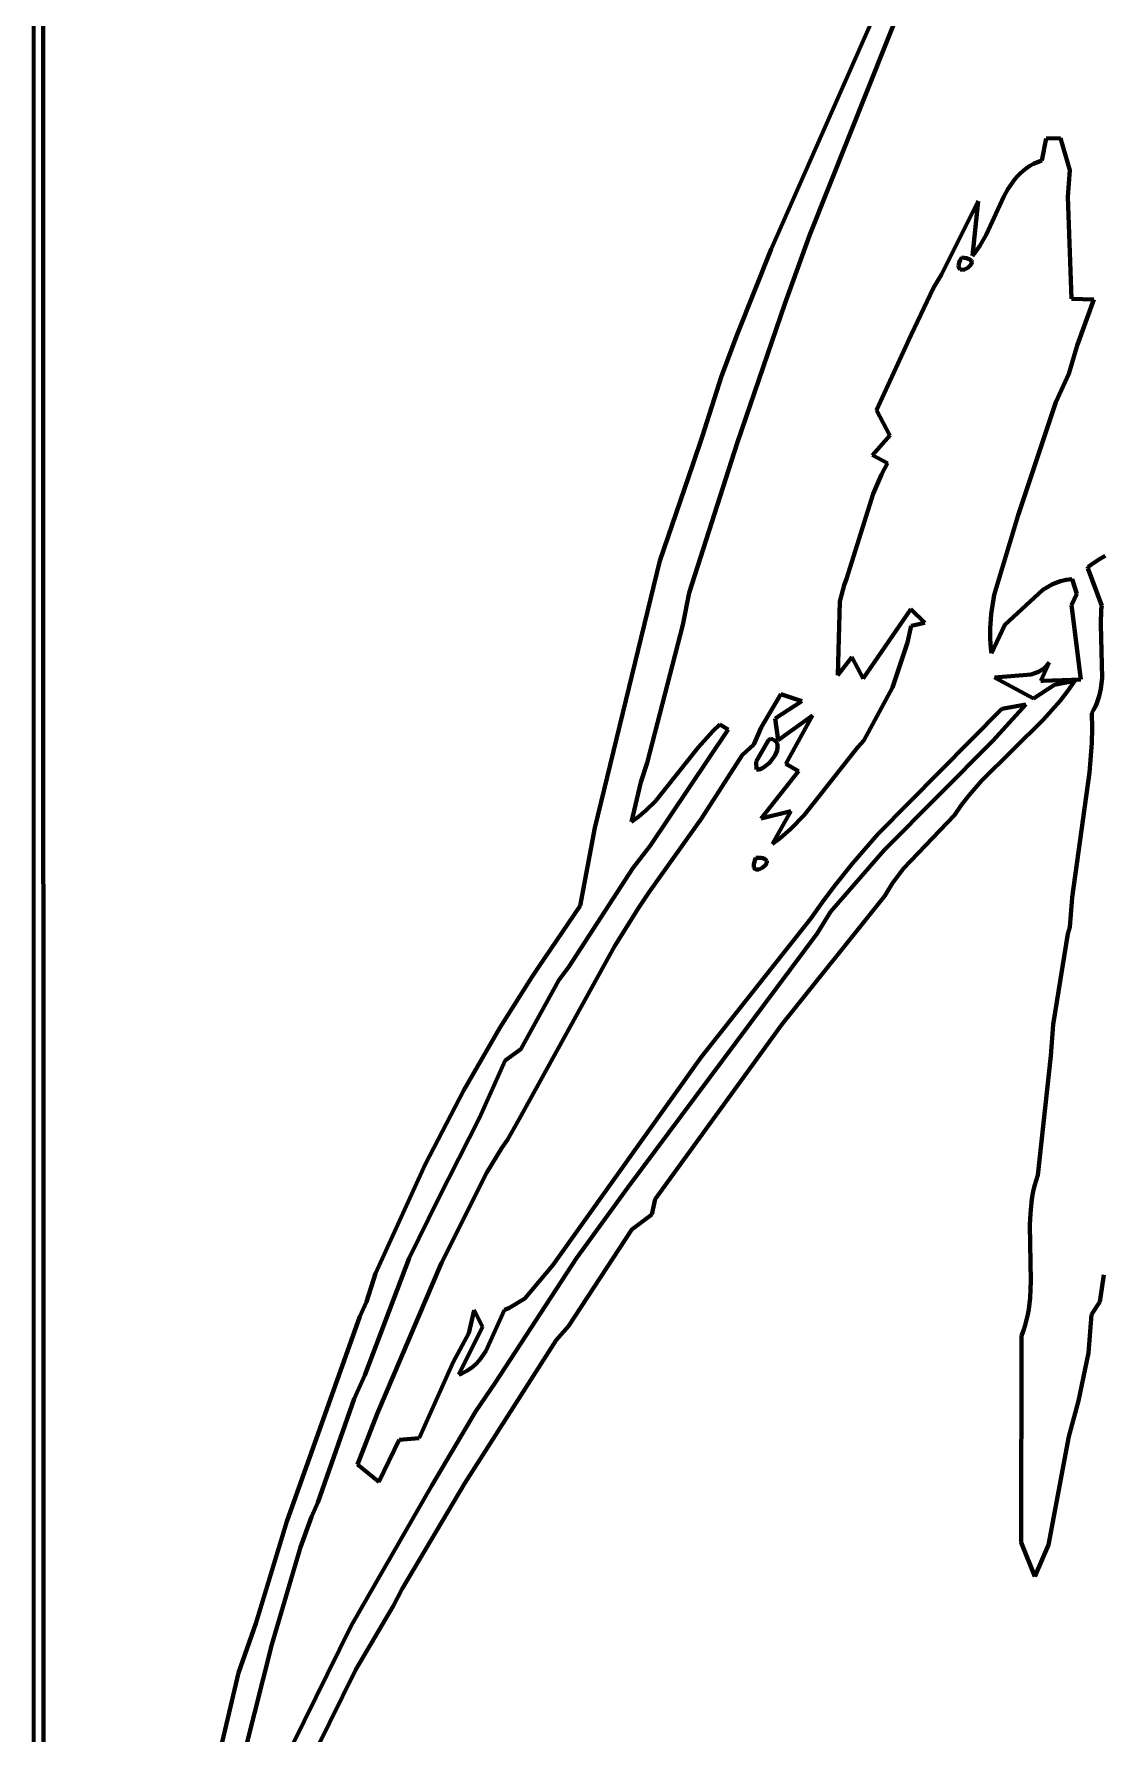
# Model space of a CAD drawing. Header units: millimetres. Extents: x 0 to 7.9, y 0 to 11.
# Drawn here: x 0 to 1.666, y 2.075 to 4.724 of the extents above; entities that cross this region are included whole.
import ezdxf

# ---------------------------------------------------------------- set-up
doc = ezdxf.new("R2010")
doc.units = ezdxf.units.MM
doc.layers.add('color#020202ff', color=7, linetype='CONTINUOUS', lineweight=100)
doc.layers.add('color#ffffffff', color=7, linetype='CONTINUOUS', lineweight=100)

msp = doc.modelspace()

# ---------------------------------------------------------------- linework, layer by layer
at = {"layer": 'color#020202ff'}
for p, q in [((0, 0), (0, 11.0278)), ((0.0134, 11.0278), (0.0151, 0.0128)), ((1.365, 4.8018), (1.2086, 4.41)), ((1.1488, 4.3888), (1.3159, 4.7662)), ((1.5708, 4.5266), (1.5775, 4.5612)), ((1.5775, 4.5612), (1.6, 4.5615)), ((1.6, 4.5615), (1.6145, 4.5116)), ((1.5329, 4.5021), (1.5373, 4.5066)), ((1.5373, 4.5066), (1.542, 4.5108)), ((1.542, 4.5108), (1.547, 4.5146)), ((1.547, 4.5146), (1.5523, 4.5182)), ((1.5523, 4.5182), (1.5581, 4.5214)), ((1.5581, 4.5214), (1.5642, 4.5242)), ((1.5642, 4.5242), (1.5708, 4.5266)), ((1.6145, 4.5116), (1.6116, 4.4702)), ((1.5117, 4.4706), (1.518, 4.4819)), ((1.518, 4.4819), (1.525, 4.4924)), ((1.525, 4.4924), (1.5288, 4.4974)), ((1.5288, 4.4974), (1.5329, 4.5021)), ((1.4143, 4.3492), (1.4714, 4.4633)), ((1.4714, 4.4633), (1.4626, 4.3783)), ((1.4839, 4.4107), (1.5117, 4.4706)), ((1.6116, 4.4702), (1.6172, 4.3112)), ((1.2086, 4.41), (1.1705, 4.3033)), ((1.4742, 4.3937), (1.4839, 4.4107)), ((1.0959, 4.2558), (1.1488, 4.3888)), ((1.4435, 4.3714), (1.4422, 4.3679)), ((1.4454, 4.3754), (1.4435, 4.3714)), ((1.4497, 4.375), (1.4454, 4.3754)), ((1.4533, 4.3744), (1.4497, 4.375)), ((1.4561, 4.3737), (1.4533, 4.3744)), ((1.4584, 4.3727), (1.4561, 4.3737)), ((1.46, 4.3716), (1.4584, 4.3727)), ((1.461, 4.3703), (1.46, 4.3716)), ((1.4616, 4.369), (1.461, 4.3703)), ((1.4626, 4.3783), (1.4667, 4.3832)), ((1.4667, 4.3832), (1.4742, 4.3937)), ((1.4019, 4.3282), (1.4143, 4.3492)), ((1.4415, 4.365), (1.4412, 4.3626)), ((1.4412, 4.3626), (1.4413, 4.3606)), ((1.4413, 4.3606), (1.4418, 4.359)), ((1.4422, 4.3679), (1.4415, 4.365)), ((1.4418, 4.359), (1.4427, 4.3579)), ((1.4427, 4.3579), (1.4438, 4.3571)), ((1.4438, 4.3571), (1.4452, 4.3567)), ((1.4452, 4.3567), (1.4467, 4.3565)), ((1.4467, 4.3565), (1.4502, 4.3571)), ((1.4502, 4.3571), (1.4555, 4.3596)), ((1.4555, 4.3596), (1.4598, 4.3634)), ((1.4598, 4.3634), (1.4614, 4.3662)), ((1.4614, 4.3662), (1.4617, 4.3676)), ((1.4617, 4.3676), (1.4616, 4.369)), ((1.3673, 4.2552), (1.4019, 4.3282)), ((1.1705, 4.3033), (1.0959, 4.0864)), ((1.6172, 4.3112), (1.6517, 4.31)), ((1.6517, 4.31), (1.6258, 4.2387)), ((1.0717, 4.1908), (1.0959, 4.2558)), ((1.3134, 4.1378), (1.3673, 4.2552)), ((1.6258, 4.2387), (1.613, 4.1945)), ((1.0417, 4.0964), (1.0717, 4.1908)), ((1.613, 4.1945), (1.5928, 4.1504)), ((1.3339, 4.0981), (1.3134, 4.1378)), ((1.5928, 4.1504), (1.5341, 3.9741)), ((1.0959, 4.0864), (1.0214, 3.8534)), ((1.0268, 4.0531), (1.0417, 4.0964)), ((1.307, 4.0674), (1.3339, 4.0981)), ((0.9755, 3.9029), (1.0268, 4.0531)), ((1.3305, 4.0552), (1.307, 4.0674)), ((1.321, 4.0377), (1.3305, 4.0552)), ((1.3081, 4.0074), (1.321, 4.0377)), ((1.2666, 3.8751), (1.3081, 4.0074)), ((1.5341, 3.9741), (1.4964, 3.85)), ((0.874, 3.4873), (0.9755, 3.9029)), ((1.6428, 3.8915), (1.643, 3.8938)), ((1.643, 3.8938), (1.6518, 3.9)), ((1.6518, 3.9), (1.6607, 3.9056)), ((1.6607, 3.9056), (1.6698, 3.9109)), ((1.2628, 3.8652), (1.2666, 3.8751)), ((1.5875, 3.8665), (1.6, 3.8712)), ((1.6, 3.8712), (1.6088, 3.8734)), ((1.6088, 3.8734), (1.6181, 3.8746)), ((1.6181, 3.8746), (1.6252, 3.8517)), ((1.6642, 3.8328), (1.6428, 3.8915)), ((1.0214, 3.8534), (1.0113, 3.8033)), ((1.2562, 3.8399), (1.2628, 3.8652)), ((1.4964, 3.85), (1.4917, 3.8201)), ((1.5132, 3.8033), (1.5722, 3.858)), ((1.5722, 3.858), (1.5875, 3.8665)), ((1.6252, 3.8517), (1.6169, 3.8341)), ((1.2528, 3.7248), (1.2562, 3.8399)), ((1.3666, 3.8275), (1.2923, 3.7198)), ((1.3886, 3.8065), (1.3666, 3.8275)), ((1.4917, 3.8201), (1.4902, 3.7974)), ((1.6169, 3.8341), (1.6319, 3.7179)), ((1.6627, 3.8038), (1.6635, 3.8271)), ((1.6635, 3.8271), (1.6642, 3.8328)), ((1.0113, 3.8033), (0.9559, 3.5884)), ((1.3616, 3.7757), (1.3673, 3.802)), ((1.3673, 3.802), (1.3886, 3.8065)), ((1.4902, 3.7974), (1.4903, 3.7822)), ((1.4924, 3.7592), (1.5132, 3.8033)), ((1.6649, 3.7207), (1.6627, 3.8038)), ((1.3379, 3.7058), (1.3616, 3.7757)), ((1.4903, 3.7822), (1.4915, 3.7669)), ((1.4915, 3.7669), (1.4924, 3.7592)), ((1.2747, 3.753), (1.2528, 3.7248)), ((1.2923, 3.7198), (1.2747, 3.753)), ((1.5733, 3.7349), (1.5655, 3.7301)), ((1.5695, 3.716), (1.5824, 3.7444)), ((1.5781, 3.7392), (1.5733, 3.7349)), ((1.5824, 3.7444), (1.5781, 3.7392)), ((1.5541, 3.7259), (1.4973, 3.7214)), ((1.4973, 3.7214), (1.5577, 3.6887)), ((1.5655, 3.7301), (1.5541, 3.7259)), ((1.5577, 3.6887), (1.5906, 3.7101)), ((1.573, 3.7161), (1.5695, 3.716)), ((1.6319, 3.7179), (1.573, 3.7161)), ((1.5906, 3.7101), (1.6224, 3.7162)), ((1.6224, 3.7162), (1.6112, 3.7003)), ((1.6628, 3.7035), (1.6649, 3.7207)), ((1.1335, 3.6433), (1.1642, 3.6954)), ((1.1968, 3.6843), (1.155, 3.6575)), ((1.1642, 3.6954), (1.1968, 3.6843)), ((1.2932, 3.6232), (1.3379, 3.7058)), ((1.5992, 3.685), (1.5733, 3.6561)), ((1.6112, 3.7003), (1.5992, 3.685)), ((1.6543, 3.6762), (1.6566, 3.6815)), ((1.6566, 3.6815), (1.6602, 3.6924)), ((1.6602, 3.6924), (1.6628, 3.7035)), ((1.155, 3.6575), (1.1597, 3.6238)), ((1.1597, 3.6238), (1.2132, 3.6619)), ((1.2132, 3.6619), (1.1718, 3.5869)), ((1.5086, 3.6724), (1.3153, 3.4771)), ((1.5733, 3.6561), (1.4767, 3.5601)), ((1.4944, 3.6226), (1.5459, 3.679)), ((1.5459, 3.679), (1.5086, 3.6724)), ((1.6487, 3.6658), (1.6516, 3.671)), ((1.6491, 3.6426), (1.6487, 3.6658)), ((1.6516, 3.671), (1.6543, 3.6762)), ((1.0818, 3.6404), (0.9602, 3.4589)), ((1.035, 3.612), (1.0588, 3.6383)), ((1.0588, 3.6383), (1.0692, 3.648)), ((1.0692, 3.648), (1.0818, 3.6404)), ((1.1219, 3.617), (1.1335, 3.6433)), ((1.6486, 3.6194), (1.6491, 3.6426)), ((0.9687, 3.5288), (1.035, 3.612)), ((1.104, 3.6001), (1.1219, 3.617)), ((1.145, 3.6236), (1.1254, 3.5906)), ((1.1477, 3.6259), (1.145, 3.6236)), ((1.1504, 3.6253), (1.1477, 3.6259)), ((1.1527, 3.6244), (1.1504, 3.6253)), ((1.1546, 3.6232), (1.1527, 3.6244)), ((1.1561, 3.6218), (1.1546, 3.6232)), ((1.1552, 3.6005), (1.1581, 3.6078)), ((1.1573, 3.6203), (1.1561, 3.6218)), ((1.1581, 3.6185), (1.1573, 3.6203)), ((1.1587, 3.6166), (1.1581, 3.6185)), ((1.1581, 3.6078), (1.1589, 3.6124)), ((1.1589, 3.6124), (1.1587, 3.6166)), ((1.2004, 3.5067), (1.2834, 3.6121)), ((1.2834, 3.6121), (1.2932, 3.6232)), ((1.3253, 3.4521), (1.4944, 3.6226)), ((1.6453, 3.5733), (1.6486, 3.6194)), ((0.9559, 3.5884), (0.9458, 3.5583)), ((1.0404, 3.5018), (1.104, 3.6001)), ((1.1254, 3.5906), (1.1263, 3.5778)), ((1.1263, 3.5778), (1.1283, 3.5778)), ((1.1283, 3.5778), (1.1303, 3.578)), ((1.1303, 3.578), (1.1346, 3.5794)), ((1.1346, 3.5794), (1.1388, 3.5819)), ((1.1388, 3.5819), (1.147, 3.589)), ((1.147, 3.589), (1.1552, 3.6005)), ((1.1718, 3.5869), (1.1918, 3.5754)), ((0.9458, 3.5583), (0.9314, 3.4966)), ((1.1918, 3.5754), (1.1333, 3.5018)), ((1.4767, 3.5601), (1.4576, 3.5382)), ((1.6184, 3.3784), (1.6453, 3.5733)), ((0.9537, 3.514), (0.9687, 3.5288)), ((1.4458, 3.5228), (1.4347, 3.5067)), ((1.4576, 3.5382), (1.4458, 3.5228)), ((0.9314, 3.4966), (0.9429, 3.5049)), ((0.9429, 3.5049), (0.9537, 3.514)), ((0.9585, 3.3861), (1.0404, 3.5018)), ((1.1333, 3.5018), (1.1799, 3.5129)), ((1.1799, 3.5129), (1.1509, 3.4621)), ((1.1798, 3.4855), (1.2004, 3.5067)), ((1.4347, 3.5067), (1.3555, 3.4236)), ((0.8511, 3.3657), (0.874, 3.4873)), ((1.1509, 3.4621), (1.1629, 3.4709)), ((1.1629, 3.4709), (1.1798, 3.4855)), ((1.3153, 3.4771), (1.2753, 3.4311)), ((0.9602, 3.4589), (0.9333, 3.4244)), ((1.2417, 3.3564), (1.3253, 3.4521)), ((0.9333, 3.4244), (0.8337, 3.2706)), ((1.1224, 3.4326), (1.1219, 3.4297)), ((1.1219, 3.4297), (1.1219, 3.4273)), ((1.1219, 3.4273), (1.1222, 3.4254)), ((1.1222, 3.4254), (1.1229, 3.4239)), ((1.1234, 3.4361), (1.1224, 3.4326)), ((1.1229, 3.4239), (1.1238, 3.4229)), ((1.125, 3.4402), (1.1234, 3.4361)), ((1.1238, 3.4229), (1.1251, 3.4222)), ((1.1294, 3.4403), (1.125, 3.4402)), ((1.1251, 3.4222), (1.1265, 3.4219)), ((1.1265, 3.4219), (1.1281, 3.422)), ((1.1281, 3.422), (1.1298, 3.4223)), ((1.1331, 3.4401), (1.1294, 3.4403)), ((1.1298, 3.4223), (1.1351, 3.4247)), ((1.1361, 3.4396), (1.1331, 3.4401)), ((1.1351, 3.4247), (1.1396, 3.4285)), ((1.1385, 3.4389), (1.1361, 3.4396)), ((1.1402, 3.4379), (1.1385, 3.4389)), ((1.1396, 3.4285), (1.1416, 3.4314)), ((1.1414, 3.4368), (1.1402, 3.4379)), ((1.1421, 3.4356), (1.1414, 3.4368)), ((1.1416, 3.4314), (1.1422, 3.4328)), ((1.1424, 3.4343), (1.1421, 3.4356)), ((1.1422, 3.4328), (1.1424, 3.4343)), ((1.2753, 3.4311), (1.2467, 3.3953)), ((1.3555, 3.4236), (1.338, 3.401)), ((1.2467, 3.3953), (1.2284, 3.3709)), ((1.338, 3.401), (1.3291, 3.3862)), ((0.7861, 3.2698), (0.8511, 3.3657)), ((0.9427, 3.3629), (0.9585, 3.3861)), ((1.3264, 3.381), (1.1658, 3.1807)), ((1.2284, 3.3709), (1.2108, 3.3458)), ((1.3291, 3.3862), (1.3264, 3.381)), ((1.6147, 3.3322), (1.6184, 3.3784)), ((0.9055, 3.3034), (0.9427, 3.3629)), ((1.2108, 3.3458), (1.04, 3.1298)), ((1.2209, 3.3222), (1.2417, 3.3564)), ((0.9256, 2.927), (1.2209, 3.3222)), ((1.5886, 3.1809), (1.6112, 3.3221)), ((1.6112, 3.3221), (1.6147, 3.3322)), ((0.756, 3.0333), (0.9055, 3.3034)), ((0.7758, 3.2543), (0.7861, 3.2698)), ((0.8337, 3.2706), (0.818, 3.2496)), ((0.7259, 3.1755), (0.7758, 3.2543)), ((0.818, 3.2496), (0.7587, 3.142)), ((1.1658, 3.1807), (0.9683, 2.9085)), ((1.5847, 3.1321), (1.5886, 3.1809)), ((0.6701, 3.0786), (0.7259, 3.1755)), ((0.7587, 3.142), (0.7345, 3.1245)), ((1.04, 3.1298), (0.8088, 2.806)), ((1.5646, 2.9461), (1.5847, 3.1321)), ((0.7345, 3.1245), (0.6942, 3.0355)), ((0.6099, 2.9626), (0.6701, 3.0786)), ((0.6942, 3.0355), (0.6299, 2.9085)), ((0.738, 3.0009), (0.756, 3.0333)), ((0.7292, 2.9887), (0.738, 3.0009)), ((0.7059, 2.9503), (0.7292, 2.9887)), ((0.5324, 2.793), (0.6099, 2.9626)), ((0.6354, 2.8095), (0.7059, 2.9503)), ((1.5618, 2.9377), (1.5646, 2.9461)), ((0.8458, 2.8165), (0.9256, 2.927)), ((1.5559, 2.9121), (1.5575, 2.9207)), ((1.5575, 2.9207), (1.5595, 2.9292)), ((1.5595, 2.9292), (1.5618, 2.9377)), ((0.6299, 2.9085), (0.5848, 2.8165)), ((0.9683, 2.9085), (0.9631, 2.8847)), ((1.553, 2.8861), (1.5546, 2.9035)), ((1.5546, 2.9035), (1.5559, 2.9121)), ((0.9319, 2.8615), (0.8331, 2.7105)), ((0.9631, 2.8847), (0.9319, 2.8615)), ((1.5523, 2.8686), (1.553, 2.8861)), ((1.5537, 2.7806), (1.5523, 2.8686)), ((0.5848, 2.8165), (0.5158, 2.6345)), ((0.5349, 2.5742), (0.6354, 2.8095)), ((0.7189, 2.6225), (0.8458, 2.8165)), ((0.5183, 2.7488), (0.5324, 2.793)), ((0.8088, 2.806), (0.7649, 2.7538)), ((1.6676, 2.7907), (1.6643, 2.7696)), ((1.5505, 2.7374), (1.5525, 2.7546)), ((1.5525, 2.7546), (1.5537, 2.7806)), ((1.6643, 2.7696), (1.6614, 2.7485)), ((0.508, 2.7258), (0.5183, 2.7488)), ((0.6861, 2.7358), (0.678, 2.6997)), ((0.6989, 2.7097), (0.6861, 2.7358)), ((0.7334, 2.7363), (0.7041, 2.672)), ((0.7403, 2.739), (0.7334, 2.7363)), ((0.7649, 2.7538), (0.7403, 2.739)), ((1.5471, 2.7205), (1.549, 2.729)), ((1.549, 2.729), (1.5505, 2.7374)), ((1.6483, 2.7289), (1.6435, 2.6692)), ((1.6614, 2.7485), (1.6483, 2.7289)), ((0.3939, 2.4064), (0.508, 2.7258)), ((0.6622, 2.6355), (0.6989, 2.7097)), ((0.8331, 2.7105), (0.8138, 2.6891)), ((1.5391, 2.6957), (1.5422, 2.7039)), ((1.5422, 2.7039), (1.5449, 2.7122)), ((1.5449, 2.7122), (1.5471, 2.7205)), ((0.678, 2.6997), (0.6536, 2.6544)), ((0.8138, 2.6891), (0.6716, 2.466)), ((1.5387, 2.3737), (1.5391, 2.6957)), ((0.6536, 2.6544), (0.6006, 2.5362)), ((0.6885, 2.6515), (0.6821, 2.6459)), ((0.6943, 2.6578), (0.6885, 2.6515)), ((0.7041, 2.672), (0.6943, 2.6578)), ((1.6435, 2.6692), (1.6279, 2.5944)), ((0.5158, 2.6345), (0.4989, 2.5974)), ((0.6666, 2.6371), (0.6622, 2.6355)), ((0.6708, 2.6389), (0.6666, 2.6371)), ((0.6748, 2.641), (0.6708, 2.6389)), ((0.6821, 2.6459), (0.6748, 2.641)), ((0.6885, 2.5781), (0.7189, 2.6225)), ((0.4989, 2.5974), (0.4426, 2.436)), ((0.5045, 2.4951), (0.5349, 2.5742)), ((0.62, 2.4623), (0.6885, 2.5781)), ((1.6279, 2.5944), (1.6129, 2.5388)), ((0.5694, 2.5334), (0.5373, 2.4684)), ((0.6006, 2.5362), (0.5694, 2.5334)), ((1.6129, 2.5388), (1.581, 2.3702)), ((0.5373, 2.4684), (0.5045, 2.4951)), ((0.6716, 2.466), (0.5741, 2.3016)), ((0.4943, 2.2437), (0.62, 2.4623)), ((0.4327, 2.4136), (0.4152, 2.3664)), ((0.4426, 2.436), (0.4327, 2.4136)), ((0.3457, 2.2476), (0.3939, 2.4064)), ((0.4152, 2.3664), (0.3708, 2.2148)), ((1.5602, 2.3209), (1.5387, 2.3737)), ((1.581, 2.3702), (1.5602, 2.3209)), ((0.5741, 2.3016), (0.5598, 2.2745)), ((0.5598, 2.2745), (0.5015, 2.1757)), ((0.319, 2.1705), (0.3457, 2.2476)), ((0.3843, 2.0208), (0.4943, 2.2437)), ((0.3708, 2.2148), (0.3303, 2.0543)), ((0.5015, 2.1757), (0.3863, 1.9422)), ((0.241, 1.8436), (0.319, 2.1705))]:
    msp.add_line(p, q, dxfattribs=at)
at = {"layer": 'color#ffffffff'}
for p, q in [((0.0151, 0.0128), (0.0134, 11.0278)), ((1.2086, 4.41), (1.365, 4.8018)), ((1.3159, 4.7662), (1.1488, 4.3888)), ((1.5775, 4.5612), (1.5708, 4.5266)), ((1.6, 4.5615), (1.5775, 4.5612)), ((1.6145, 4.5116), (1.6, 4.5615)), ((1.5373, 4.5066), (1.5329, 4.5021)), ((1.542, 4.5108), (1.5373, 4.5066)), ((1.547, 4.5146), (1.542, 4.5108)), ((1.5523, 4.5182), (1.547, 4.5146)), ((1.5581, 4.5214), (1.5523, 4.5182)), ((1.5642, 4.5242), (1.5581, 4.5214)), ((1.5708, 4.5266), (1.5642, 4.5242)), ((1.6116, 4.4702), (1.6145, 4.5116)), ((1.518, 4.4819), (1.5117, 4.4706)), ((1.525, 4.4924), (1.518, 4.4819)), ((1.5288, 4.4974), (1.525, 4.4924)), ((1.5329, 4.5021), (1.5288, 4.4974)), ((1.4714, 4.4633), (1.4143, 4.3492)), ((1.4626, 4.3783), (1.4714, 4.4633)), ((1.5117, 4.4706), (1.4839, 4.4107)), ((1.6172, 4.3112), (1.6116, 4.4702)), ((1.1705, 4.3033), (1.2086, 4.41)), ((1.4839, 4.4107), (1.4742, 4.3937)), ((1.1488, 4.3888), (1.0959, 4.2558)), ((1.4422, 4.3679), (1.4435, 4.3714)), ((1.4435, 4.3714), (1.4454, 4.3754)), ((1.4454, 4.3754), (1.4497, 4.375)), ((1.4497, 4.375), (1.4533, 4.3744)), ((1.4533, 4.3744), (1.4561, 4.3737)), ((1.4561, 4.3737), (1.4584, 4.3727)), ((1.4584, 4.3727), (1.46, 4.3716)), ((1.46, 4.3716), (1.461, 4.3703)), ((1.461, 4.3703), (1.4616, 4.369)), ((1.4667, 4.3832), (1.4626, 4.3783)), ((1.4742, 4.3937), (1.4667, 4.3832)), ((1.4143, 4.3492), (1.4019, 4.3282)), ((1.4412, 4.3626), (1.4415, 4.365)), ((1.4413, 4.3606), (1.4412, 4.3626)), ((1.4418, 4.359), (1.4413, 4.3606)), ((1.4415, 4.365), (1.4422, 4.3679)), ((1.4427, 4.3579), (1.4418, 4.359)), ((1.4438, 4.3571), (1.4427, 4.3579)), ((1.4452, 4.3567), (1.4438, 4.3571)), ((1.4467, 4.3565), (1.4452, 4.3567)), ((1.4502, 4.3571), (1.4467, 4.3565)), ((1.4555, 4.3596), (1.4502, 4.3571)), ((1.4598, 4.3634), (1.4555, 4.3596)), ((1.4614, 4.3662), (1.4598, 4.3634)), ((1.4617, 4.3676), (1.4614, 4.3662)), ((1.4616, 4.369), (1.4617, 4.3676)), ((1.4019, 4.3282), (1.3673, 4.2552)), ((1.0959, 4.0864), (1.1705, 4.3033)), ((1.6517, 4.31), (1.6172, 4.3112)), ((1.6258, 4.2387), (1.6517, 4.31)), ((1.0959, 4.2558), (1.0717, 4.1908)), ((1.3673, 4.2552), (1.3134, 4.1378)), ((1.613, 4.1945), (1.6258, 4.2387)), ((1.0717, 4.1908), (1.0417, 4.0964)), ((1.5928, 4.1504), (1.613, 4.1945)), ((1.3134, 4.1378), (1.3339, 4.0981)), ((1.5341, 3.9741), (1.5928, 4.1504)), ((1.0214, 3.8534), (1.0959, 4.0864)), ((1.0417, 4.0964), (1.0268, 4.0531)), ((1.3339, 4.0981), (1.307, 4.0674)), ((1.0268, 4.0531), (0.9755, 3.9029)), ((1.307, 4.0674), (1.3305, 4.0552)), ((1.3305, 4.0552), (1.321, 4.0377)), ((1.321, 4.0377), (1.3081, 4.0074)), ((1.3081, 4.0074), (1.2666, 3.8751)), ((1.4964, 3.85), (1.5341, 3.9741)), ((0.9755, 3.9029), (0.874, 3.4873)), ((1.643, 3.8938), (1.6428, 3.8915)), ((1.6518, 3.9), (1.643, 3.8938)), ((1.6607, 3.9056), (1.6518, 3.9)), ((1.6698, 3.9109), (1.6607, 3.9056)), ((1.2666, 3.8751), (1.2628, 3.8652)), ((1.6, 3.8712), (1.5875, 3.8665)), ((1.6088, 3.8734), (1.6, 3.8712)), ((1.6181, 3.8746), (1.6088, 3.8734)), ((1.6252, 3.8517), (1.6181, 3.8746)), ((1.6428, 3.8915), (1.6642, 3.8328)), ((1.0113, 3.8033), (1.0214, 3.8534)), ((1.2628, 3.8652), (1.2562, 3.8399)), ((1.4917, 3.8201), (1.4964, 3.85)), ((1.5722, 3.858), (1.5132, 3.8033)), ((1.5875, 3.8665), (1.5722, 3.858)), ((1.6169, 3.8341), (1.6252, 3.8517)), ((1.2562, 3.8399), (1.2528, 3.7248)), ((1.2923, 3.7198), (1.3666, 3.8275)), ((1.3666, 3.8275), (1.3886, 3.8065)), ((1.4902, 3.7974), (1.4917, 3.8201)), ((1.6319, 3.7179), (1.6169, 3.8341)), ((1.6635, 3.8271), (1.6627, 3.8038)), ((1.6642, 3.8328), (1.6635, 3.8271)), ((0.9559, 3.5884), (1.0113, 3.8033)), ((1.3673, 3.802), (1.3616, 3.7757)), ((1.3886, 3.8065), (1.3673, 3.802)), ((1.4903, 3.7822), (1.4902, 3.7974)), ((1.5132, 3.8033), (1.4924, 3.7592)), ((1.6627, 3.8038), (1.6649, 3.7207)), ((1.3616, 3.7757), (1.3379, 3.7058)), ((1.4915, 3.7669), (1.4903, 3.7822)), ((1.4924, 3.7592), (1.4915, 3.7669)), ((1.2528, 3.7248), (1.2747, 3.753)), ((1.2747, 3.753), (1.2923, 3.7198)), ((1.5655, 3.7301), (1.5733, 3.7349)), ((1.5824, 3.7444), (1.5695, 3.716)), ((1.5733, 3.7349), (1.5781, 3.7392)), ((1.5781, 3.7392), (1.5824, 3.7444)), ((1.4973, 3.7214), (1.5541, 3.7259)), ((1.5577, 3.6887), (1.4973, 3.7214)), ((1.5541, 3.7259), (1.5655, 3.7301)), ((1.5906, 3.7101), (1.5577, 3.6887)), ((1.5695, 3.716), (1.573, 3.7161)), ((1.573, 3.7161), (1.6319, 3.7179)), ((1.6224, 3.7162), (1.5906, 3.7101)), ((1.6112, 3.7003), (1.6224, 3.7162)), ((1.6649, 3.7207), (1.6628, 3.7035)), ((1.1642, 3.6954), (1.1335, 3.6433)), ((1.155, 3.6575), (1.1968, 3.6843)), ((1.1968, 3.6843), (1.1642, 3.6954)), ((1.3379, 3.7058), (1.2932, 3.6232)), ((1.5733, 3.6561), (1.5992, 3.685)), ((1.5992, 3.685), (1.6112, 3.7003)), ((1.6566, 3.6815), (1.6543, 3.6762)), ((1.6602, 3.6924), (1.6566, 3.6815)), ((1.6628, 3.7035), (1.6602, 3.6924)), ((1.1597, 3.6238), (1.155, 3.6575)), ((1.2132, 3.6619), (1.1597, 3.6238)), ((1.1718, 3.5869), (1.2132, 3.6619)), ((1.3153, 3.4771), (1.5086, 3.6724)), ((1.4767, 3.5601), (1.5733, 3.6561)), ((1.5459, 3.679), (1.4944, 3.6226)), ((1.5086, 3.6724), (1.5459, 3.679)), ((1.6516, 3.671), (1.6487, 3.6658)), ((1.6487, 3.6658), (1.6491, 3.6426)), ((1.6543, 3.6762), (1.6516, 3.671)), ((0.9602, 3.4589), (1.0818, 3.6404)), ((1.0588, 3.6383), (1.035, 3.612)), ((1.0692, 3.648), (1.0588, 3.6383)), ((1.0818, 3.6404), (1.0692, 3.648)), ((1.1335, 3.6433), (1.1219, 3.617)), ((1.6491, 3.6426), (1.6486, 3.6194)), ((1.035, 3.612), (0.9687, 3.5288)), ((1.1219, 3.617), (1.104, 3.6001)), ((1.1254, 3.5906), (1.145, 3.6236)), ((1.145, 3.6236), (1.1477, 3.6259)), ((1.1477, 3.6259), (1.1504, 3.6253)), ((1.1504, 3.6253), (1.1527, 3.6244)), ((1.1527, 3.6244), (1.1546, 3.6232)), ((1.1546, 3.6232), (1.1561, 3.6218)), ((1.1581, 3.6078), (1.1552, 3.6005)), ((1.1561, 3.6218), (1.1573, 3.6203)), ((1.1573, 3.6203), (1.1581, 3.6185)), ((1.1581, 3.6185), (1.1587, 3.6166)), ((1.1589, 3.6124), (1.1581, 3.6078)), ((1.1587, 3.6166), (1.1589, 3.6124)), ((1.2834, 3.6121), (1.2004, 3.5067)), ((1.2932, 3.6232), (1.2834, 3.6121)), ((1.4944, 3.6226), (1.3253, 3.4521)), ((1.6486, 3.6194), (1.6453, 3.5733)), ((0.9458, 3.5583), (0.9559, 3.5884)), ((1.104, 3.6001), (1.0404, 3.5018)), ((1.1263, 3.5778), (1.1254, 3.5906)), ((1.1283, 3.5778), (1.1263, 3.5778)), ((1.1303, 3.578), (1.1283, 3.5778)), ((1.1346, 3.5794), (1.1303, 3.578)), ((1.1388, 3.5819), (1.1346, 3.5794)), ((1.147, 3.589), (1.1388, 3.5819)), ((1.1552, 3.6005), (1.147, 3.589)), ((1.1918, 3.5754), (1.1718, 3.5869)), ((0.9314, 3.4966), (0.9458, 3.5583)), ((1.1333, 3.5018), (1.1918, 3.5754)), ((1.4576, 3.5382), (1.4767, 3.5601)), ((1.6453, 3.5733), (1.6184, 3.3784)), ((0.9687, 3.5288), (0.9537, 3.514)), ((1.4347, 3.5067), (1.4458, 3.5228)), ((1.4458, 3.5228), (1.4576, 3.5382)), ((0.9429, 3.5049), (0.9314, 3.4966)), ((0.9537, 3.514), (0.9429, 3.5049)), ((1.0404, 3.5018), (0.9585, 3.3861)), ((1.1799, 3.5129), (1.1333, 3.5018)), ((1.1509, 3.4621), (1.1799, 3.5129)), ((1.2004, 3.5067), (1.1798, 3.4855)), ((1.3555, 3.4236), (1.4347, 3.5067)), ((0.874, 3.4873), (0.8511, 3.3657)), ((1.1629, 3.4709), (1.1509, 3.4621)), ((1.1798, 3.4855), (1.1629, 3.4709)), ((1.2753, 3.4311), (1.3153, 3.4771)), ((0.9333, 3.4244), (0.9602, 3.4589)), ((1.3253, 3.4521), (1.2417, 3.3564)), ((0.8337, 3.2706), (0.9333, 3.4244)), ((1.1219, 3.4297), (1.1224, 3.4326)), ((1.1219, 3.4273), (1.1219, 3.4297)), ((1.1222, 3.4254), (1.1219, 3.4273)), ((1.1229, 3.4239), (1.1222, 3.4254)), ((1.1224, 3.4326), (1.1234, 3.4361)), ((1.1238, 3.4229), (1.1229, 3.4239)), ((1.1234, 3.4361), (1.125, 3.4402)), ((1.1251, 3.4222), (1.1238, 3.4229)), ((1.125, 3.4402), (1.1294, 3.4403)), ((1.1265, 3.4219), (1.1251, 3.4222)), ((1.1281, 3.422), (1.1265, 3.4219)), ((1.1298, 3.4223), (1.1281, 3.422)), ((1.1294, 3.4403), (1.1331, 3.4401)), ((1.1351, 3.4247), (1.1298, 3.4223)), ((1.1331, 3.4401), (1.1361, 3.4396)), ((1.1396, 3.4285), (1.1351, 3.4247)), ((1.1361, 3.4396), (1.1385, 3.4389)), ((1.1385, 3.4389), (1.1402, 3.4379)), ((1.1416, 3.4314), (1.1396, 3.4285)), ((1.1402, 3.4379), (1.1414, 3.4368)), ((1.1414, 3.4368), (1.1421, 3.4356)), ((1.1422, 3.4328), (1.1416, 3.4314)), ((1.1421, 3.4356), (1.1424, 3.4343)), ((1.1424, 3.4343), (1.1422, 3.4328)), ((1.2467, 3.3953), (1.2753, 3.4311)), ((1.338, 3.401), (1.3555, 3.4236)), ((1.2284, 3.3709), (1.2467, 3.3953)), ((1.3291, 3.3862), (1.338, 3.401)), ((0.8511, 3.3657), (0.7861, 3.2698)), ((0.9585, 3.3861), (0.9427, 3.3629)), ((1.1658, 3.1807), (1.3264, 3.381)), ((1.2108, 3.3458), (1.2284, 3.3709)), ((1.3264, 3.381), (1.3291, 3.3862)), ((1.6184, 3.3784), (1.6147, 3.3322)), ((0.9427, 3.3629), (0.9055, 3.3034)), ((1.04, 3.1298), (1.2108, 3.3458)), ((1.2417, 3.3564), (1.2209, 3.3222)), ((1.2209, 3.3222), (0.9256, 2.927)), ((1.6112, 3.3221), (1.5886, 3.1809)), ((1.6147, 3.3322), (1.6112, 3.3221)), ((0.9055, 3.3034), (0.756, 3.0333)), ((0.7861, 3.2698), (0.7758, 3.2543)), ((0.818, 3.2496), (0.8337, 3.2706)), ((0.7758, 3.2543), (0.7259, 3.1755)), ((0.7587, 3.142), (0.818, 3.2496)), ((0.9683, 2.9085), (1.1658, 3.1807)), ((1.5886, 3.1809), (1.5847, 3.1321)), ((0.7259, 3.1755), (0.6701, 3.0786)), ((0.7345, 3.1245), (0.7587, 3.142)), ((0.8088, 2.806), (1.04, 3.1298)), ((1.5847, 3.1321), (1.5646, 2.9461)), ((0.6942, 3.0355), (0.7345, 3.1245)), ((0.6701, 3.0786), (0.6099, 2.9626)), ((0.6299, 2.9085), (0.6942, 3.0355)), ((0.756, 3.0333), (0.738, 3.0009)), ((0.738, 3.0009), (0.7292, 2.9887)), ((0.7292, 2.9887), (0.7059, 2.9503)), ((0.6099, 2.9626), (0.5324, 2.793)), ((0.7059, 2.9503), (0.6354, 2.8095)), ((1.5646, 2.9461), (1.5618, 2.9377)), ((0.9256, 2.927), (0.8458, 2.8165)), ((1.5575, 2.9207), (1.5559, 2.9121)), ((1.5595, 2.9292), (1.5575, 2.9207)), ((1.5618, 2.9377), (1.5595, 2.9292)), ((0.5848, 2.8165), (0.6299, 2.9085)), ((0.9631, 2.8847), (0.9683, 2.9085)), ((1.5546, 2.9035), (1.553, 2.8861)), ((1.5559, 2.9121), (1.5546, 2.9035)), ((0.8331, 2.7105), (0.9319, 2.8615)), ((0.9319, 2.8615), (0.9631, 2.8847)), ((1.553, 2.8861), (1.5523, 2.8686)), ((1.5523, 2.8686), (1.5537, 2.7806)), ((0.5158, 2.6345), (0.5848, 2.8165)), ((0.6354, 2.8095), (0.5349, 2.5742)), ((0.8458, 2.8165), (0.7189, 2.6225)), ((0.5324, 2.793), (0.5183, 2.7488)), ((0.7649, 2.7538), (0.8088, 2.806)), ((1.6643, 2.7696), (1.6676, 2.7907)), ((1.5525, 2.7546), (1.5505, 2.7374)), ((1.5537, 2.7806), (1.5525, 2.7546)), ((1.6614, 2.7485), (1.6643, 2.7696)), ((0.5183, 2.7488), (0.508, 2.7258)), ((0.678, 2.6997), (0.6861, 2.7358)), ((0.6861, 2.7358), (0.6989, 2.7097)), ((0.7041, 2.672), (0.7334, 2.7363)), ((0.7334, 2.7363), (0.7403, 2.739)), ((0.7403, 2.739), (0.7649, 2.7538)), ((1.549, 2.729), (1.5471, 2.7205)), ((1.5505, 2.7374), (1.549, 2.729)), ((1.6435, 2.6692), (1.6483, 2.7289)), ((1.6483, 2.7289), (1.6614, 2.7485)), ((0.508, 2.7258), (0.3939, 2.4064)), ((0.6989, 2.7097), (0.6622, 2.6355)), ((0.8138, 2.6891), (0.8331, 2.7105)), ((1.5422, 2.7039), (1.5391, 2.6957)), ((1.5449, 2.7122), (1.5422, 2.7039)), ((1.5471, 2.7205), (1.5449, 2.7122)), ((0.6536, 2.6544), (0.678, 2.6997)), ((0.6716, 2.466), (0.8138, 2.6891)), ((1.5391, 2.6957), (1.5387, 2.3737)), ((0.6006, 2.5362), (0.6536, 2.6544)), ((0.6821, 2.6459), (0.6885, 2.6515)), ((0.6885, 2.6515), (0.6943, 2.6578)), ((0.6943, 2.6578), (0.7041, 2.672)), ((1.6279, 2.5944), (1.6435, 2.6692)), ((0.4989, 2.5974), (0.5158, 2.6345)), ((0.6622, 2.6355), (0.6666, 2.6371)), ((0.6666, 2.6371), (0.6708, 2.6389)), ((0.6708, 2.6389), (0.6748, 2.641)), ((0.6748, 2.641), (0.6821, 2.6459)), ((0.7189, 2.6225), (0.6885, 2.5781)), ((0.4426, 2.436), (0.4989, 2.5974)), ((0.5349, 2.5742), (0.5045, 2.4951)), ((0.6885, 2.5781), (0.62, 2.4623)), ((1.6129, 2.5388), (1.6279, 2.5944)), ((0.5373, 2.4684), (0.5694, 2.5334)), ((0.5694, 2.5334), (0.6006, 2.5362)), ((1.581, 2.3702), (1.6129, 2.5388)), ((0.5045, 2.4951), (0.5373, 2.4684)), ((0.5741, 2.3016), (0.6716, 2.466)), ((0.62, 2.4623), (0.4943, 2.2437)), ((0.4152, 2.3664), (0.4327, 2.4136)), ((0.4327, 2.4136), (0.4426, 2.436)), ((0.3939, 2.4064), (0.3457, 2.2476)), ((0.3708, 2.2148), (0.4152, 2.3664)), ((1.5387, 2.3737), (1.5602, 2.3209)), ((1.5602, 2.3209), (1.581, 2.3702)), ((0.5598, 2.2745), (0.5741, 2.3016)), ((0.5015, 2.1757), (0.5598, 2.2745)), ((0.3457, 2.2476), (0.319, 2.1705)), ((0.4943, 2.2437), (0.3843, 2.0208)), ((0.3303, 2.0543), (0.3708, 2.2148)), ((0.3863, 1.9422), (0.5015, 2.1757)), ((0.319, 2.1705), (0.241, 1.8436))]:
    msp.add_line(p, q, dxfattribs=at)

doc.saveas('drawing.dxf')
